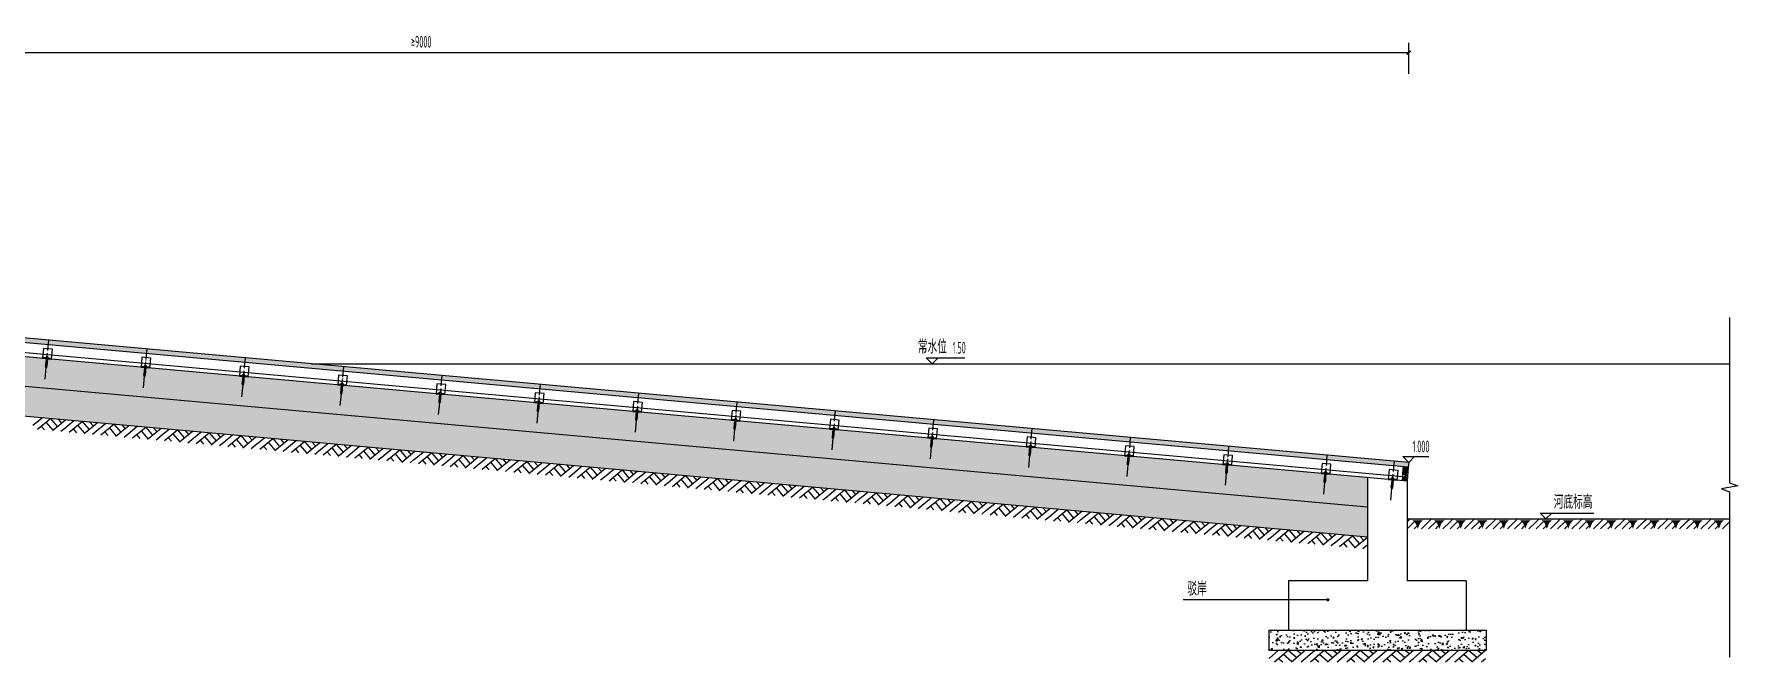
# Model space of a CAD drawing. Extents: x 343752890 to 343964796, y 671960777 to 672058019.
# Drawn here: x 343956169 to 343964796, y 671975999 to 671979179 of the extents above; entities that cross this region are included whole.
import ezdxf

# ---------------------------------------------------------------- set-up
doc = ezdxf.new("R2010")
doc.units = 0
doc.header["$LTSCALE"] = 1000
doc.header["$MEASUREMENT"] = 0
doc.linetypes.add('DASH', pattern=[0.35, 0.25, -0.1])
doc.linetypes.add('DOTE', pattern=[2.42, 2, -0.2, 0.02, -0.2])
for name, color, linetype in [('0-1', 1, 'Continuous'), ('0-5-中线', 5, 'DOTE'), ('0-8', 8, 'Continuous'), ('DIM_ELEV', 3, 'Continuous'), ('DIM_LEAD', 3, 'Continuous'), ('DIM_SYMB', 3, 'Continuous'), ('HJ(XT)-配景(其它)', 8, 'Continuous'), ('PUB_DIM', 3, 'Continuous'), ('PUB_TEXT', 7, 'Continuous')]:
    doc.layers.add(name, color=color, linetype=linetype)
doc.styles.add('_TCH_DIM', font='isocp.shx', dxfattribs={"width": 0.7, "bigfont": '0.shx'})
doc.styles.add('_TCH_DIM_T3', font='isocp.shx', dxfattribs={"width": 0.494118, "bigfont": '0.shx'})
doc.styles.add('dim_font', font='ISOCP', dxfattribs={"width": 0.8, "bigfont": 'HZTXT'})
doc.dimstyles.new('_TCH_ARCH&&20', dxfattribs={"dimtxt": 59.5, "dimasz": 20, "dimexe": 50, "dimexo": 60, "dimgap": 25.25, "dimtad": 1, "dimdec": 0, "dimzin": 0, "dimdsep": 46, "dimtxsty": '_TCH_DIM_T3', "dimblk": 'ARCHTICK', "dimcen": 0.09, "dimclrt": 2, "dimazin": 2, "dimtfac": 1, "dimtdec": 0, "dimtix": 1, "dimtmove": 2, "dimatfit": 3, "dimfxl": 250, "dimtolj": 1, "dimtzin": 0, "dimarcsym": 0})

# ---------------------------------------------------------------- blocks, each defined once
blk = doc.blocks.new('A$C0A9333B6')
at = {"layer": 'HJ(XT)-配景(其它)', "color": 1, "linetype": 'DASH'}
for p, q in [((-4, 3), (-10, 3)), ((-10, 3), (-10, -13)), ((-4, -14), (-4, 5)), ((-4, 5), (-4, -14)), ((-4, 5), (-4, 5)), ((-4, 3), (-4, -13)), ((64, 1), (34, 0)), ((64, 1), (64, -1)), ((34, -2), (-13, -2)), ((-13, -2), (-13, -8)), ((34, -8), (-13, -8)), ((-4, -13), (-10, -13)), ((-4, -14), (-4, -14)), ((34, 0), (2, 0)), ((2, 0), (2, -10)), ((34, -10), (2, -10)), ((73, -1), (34, -2)), ((73, -9), (34, -8)), ((64, -11), (34, -10)), ((64, -9), (64, -11)), ((73, -1), (73, -9))]:
    blk.add_line(p, q, dxfattribs=at)
for points in [[(-12, -2), (-11, -8, 10.803562)], [(-12, -2), (-12, -8, 10.803562)], [(-11, -2), (-10, -6, 10.803562)]]:
    blk.add_lwpolyline(points, format="xyb", dxfattribs=at)
at = {"layer": 'HJ(XT)-配景(其它)', "color": 1, "style": 'dim_font', "width": 0.8, "flags": 9}
for tag in ['YSIZE', 'XSIZE']:
    blk.add_attdef(tag, (-4, -6), '', height=0.5, rotation=270, dxfattribs=at)
blk = doc.blocks.new('A$C0F11501E')
at = {"color": 1}
blk.add_line((-22.5, 5), (22.5, 5), dxfattribs=at)
blk.add_lwpolyline([(22.5, 50), (-22.5, 50), (-22.5, 0), (22.5, 0)], close=True, dxfattribs=at)
at = {"xscale": 0.6400000000000001, "yscale": 0.6400000000000001, "zscale": 0.6400000000000001, "rotation": 270}
blk.add_blockref('A$C0A9333B6', (3.1, 2.4), dxfattribs=at)
blk = doc.blocks.new('_ArchTick')
at = {"color": 0, "linetype": 'ByBlock', "const_width": 0.4}
blk.add_lwpolyline([(-0.5, -0.5), (0.5, 0.5)], dxfattribs=at)
blk = doc.blocks.new('*D46')
at = {"layer": 'Defpoints', "color": 0, "transparency": 16777216}
for p in [(343963129.4, 671979084.5), (343953129.4, 671978916.9), (343963129.4, 671978916.9)]:
    blk.add_point(p, dxfattribs=at)
at = {"layer": 'PUB_DIM', "color": 0, "lineweight": -2, "transparency": 16777216}
for p, q in [((343953129.4, 671978976.9), (343953129.4, 671979134.5)), ((343963129.4, 671978976.9), (343963129.4, 671979134.5)), ((343953129.4, 671979084.5), (343963129.4, 671979084.5))]:
    blk.add_line(p, q, dxfattribs=at)
at = {"layer": 'PUB_DIM', "color": 0, "lineweight": -2, "transparency": 16777216, "xscale": 20, "yscale": 20, "zscale": 20, "rotation": 180}
blk.add_blockref('_ArchTick', (343953129.4, 671979084.5), dxfattribs=at)
at = {"layer": 'PUB_DIM', "color": 0, "lineweight": -2, "transparency": 16777216, "xscale": 20, "yscale": 20, "zscale": 20}
blk.add_blockref('_ArchTick', (343963129.4, 671979084.5), dxfattribs=at)
at = {"layer": 'PUB_DIM', "color": 2, "transparency": 16777216, "insert": (343958129.4, 671979139.5), "char_height": 59.5, "attachment_point": 5, "style": '_TCH_DIM_T3'}
blk.add_mtext('\\A1;≥9000', dxfattribs=at)
blk = doc.blocks.new('$LinePat$素土夯实')
at = {"color": 0}
for p, q in [((0, -210), (210, 0)), ((120, -300), (420, 0)), ((420, 0), (608, -188)), ((495, -300), (795, 0)), ((615, 0), (705, -90)), ((210, -210), (300, -300)), ((315, -105), (502, -293)), ((705, -300), (795, -210))]:
    blk.add_line(p, q, dxfattribs=at)
blk = doc.blocks.new('$LinePat$自然土壤')
at = {"color": 0}
for p, q in [((0, -90), (71, -19)), ((0, -300), (211, -89)), ((210, -300), (286, -224)), ((420, -300), (630, -90))]:
    blk.add_line(p, q, dxfattribs=at)
for points in [[(0, 0), (630, 0), (168, -45), (462, -45)], [(168, -45), (462, -45), (252, -132), (378, -132)], [(252, -132), (378, -132), (315, -300)]]:
    blk.add_solid(points, dxfattribs=at)

msp = doc.modelspace()

# ---------------------------------------------------------------- hatches: boundary and pattern name
h = msp.add_hatch()
h.set_pattern_fill('钢筋混凝土', color=8, scale=15)
h.set_pattern_definition([(45, (343852795.467, 672014796.84), (-26.516504, 26.516504), []), (50, (343852795.47, 672014796.84), (107.58903, -9.41282), [11.25, -123.75]), (355, (343852795.47, 672014796.84), (-20.8127, 112.82882), [9, -99]), (100.4514, (343852804.43, 672014796.06), (86.77641, 103.41593), [9.56103, -105.17132]), (46.1842, (343852795.47, 672014826.84), (160.08616, -24.82785), [16.875, -185.625]), (96.6356, (343852808.8, 672014824.77), (140.1994, 146.11768), [14.34154, -157.75695]), (351.1842, (343852795.47, 672014826.84), (140.1993, 146.1178), [13.5, -148.5]), (21, (343852810.47, 672014819.34), (89.53606, -60.392834), [11.25, -123.75]), (326, (343852810.47, 672014819.34), (36.4973, 108.77251), [9, -99]), (71.4514, (343852817.93, 672014814.31), (126.03339, 48.37957), [9.56103, -105.17132]), (37.5, (343852795.467, 672014796.84), (1.823978, 49.934078), [0, -97.8, 0, -100.5, 0, -99.375]), (7.5, (343852795.467, 672014796.84), (39.46043, 59.161757), [0, -57.3, 0, -95.55, 0, -37.875]), (327.5, (343852762.017, 672014796.84), (80.073365, -3.383231), [0, -37.5, 0, -117, 0, -155.25]), (317.5, (343852747.02, 672014796.84), (87.477925, 15.015747), [0, -48.75, 0, -77.7, 0, -110.25])])
h.paths.add_polyline_path([(343953125.1, 671977814.6), (343953118.4, 671977664.6), (343962920.9, 671976782.4), (343962920.9, 671976933)])
h.paths.add_polyline_path([(343950691, 671977814.6), (343950691, 671977664.6), (343953118.4, 671977664.6), (343953125.1, 671977814.6)])
h = msp.add_hatch()
h.set_pattern_fill('GRAVEL', color=8, scale=15)
h.set_pattern_definition([(228.0128, (343951488.57, 671977705.1675), (-914.400777, -1028.701264), [15.3774, -1522.3725]), (184.9697, (343951478.283, 671977693.7375), (1371.6022188, 114.2991934), [26.3882, -2612.43]), (132.5104, (343951451.994, 671977691.4515), (1142.9991683, -1257.301228), [18.6067, -1842.0615]), (267.2737, (343951407.417, 671977662.8765), (114.2995037, 2285.9992644), [24.0302, -2378.988]), (292.8337, (343951406.274, 671977638.8735), (-571.5016225, 1371.6007799), [23.5635, -2332.791]), (357.2737, (343951415.418, 671977617.1565), (-2285.9992644, 114.2995037), [24.0302, -2378.988]), (37.6942, (343951439.421, 671977616.0135), (-1485.9009388, -1142.998981), [31.7787, -3146.0895]), (72.2553, (343951464.567, 671977635.4445), (800.1016004, 2514.6007293), [30.0024, -2970.2385]), (121.4296, (343951473.711, 671977664.0195), (-914.4002356, 1485.8982522), [24.1116, -2387.0475]), (175.2364, (343951461.138, 671977684.5935), (1257.299012, -114.298927), [27.5271, -1348.8255]), (222.3974, (343951433.706, 671977686.8795), (-1371.6000413, -1257.2983643), [35.5985, -3524.256]), (138.8141, (343951520.574, 671977661.733), (-800.09949, 685.798945), [12.1502, -1202.877]), (171.4692, (343951511.43, 671977669.7345), (1485.8977318, -228.600576), [23.1157, -2288.457]), (225, (343951488.57, 671977673.16), (-2e-14, -114.2999), [16.1644, -145.48]), (203.1986, (343951480.569, 671977686.88), (571.501927, 228.601002), [8.7048, -861.777]), (291.8014, (343951472.568, 671977683.45), (-114.30008, 342.90022), [12.3105, -603.216]), (30.9638, (343951477.14, 671977672.02), (342.899638, 228.600178), [19.9944, -646.4835]), (161.5651, (343951494.285, 671977682.307), (228.6001, -114.29983), [14.4579, -346.9905]), (16.3895, (343951406.274, 671977683.4505), (1143.0006306, 342.8992867), [20.254, -2005.146]), (70.3462, (343951425.705, 671977689.1655), (-457.198726, -1257.298222), [16.992, -1682.199]), (293.1986, (343951494.285, 671977705.167), (-228.601002, 571.501927), [17.4096, -853.074]), (343.6105, (343951501.143, 671977689.1655), (-1143.0006306, 342.8992867), [20.254, -2005.146]), (339.444, (343951406.274, 671977612.584), (-571.50071, 228.599723), [19.5316, -957.0465]), (294.7751, (343951424.562, 671977605.7265), (-571.498668, 1257.299416), [16.3652, -1620.162]), (66.8014, (343951495.428, 671977590.867), (228.601002, 571.501927), [17.4096, -853.074]), (17.354, (343951502.286, 671977606.8695), (-1485.90008, -457.1993104), [19.1602, -1896.858]), (69.444, (343951439.421, 671977590.867), (-228.599723, -571.50071), [9.7658, -966.816]), (101.3099, (343951488.57, 671977590.867), (-114.299436, 457.198536), [5.8282, -576.99]), (165.9638, (343951487.427, 671977596.582), (342.90024, -114.2998), [23.5635, -447.7072]), (186.009, (343951464.567, 671977602.2975), (1142.9983145, 114.299733), [21.837, -2161.863]), (303.6901, (343951477.14, 671977661.733), (-114.30004, 228.59978), [16.4846, -395.6301]), (353.1572, (343951486.284, 671977648.0175), (1943.1008035, -228.6010238), [28.7801, -2849.22]), (60.9454, (343951514.859, 671977644.588), (-457.198936, -800.098092), [11.7679, -1165.023]), (90, (343951520.57, 671977654.88), (-114.3, 114.3), [6.858, -107.442]), (120.2564, (343951462.281, 671977605.7265), (457.199031, -800.0995965), [15.879, -1572.0255]), (48.0128, (343951454.28, 671977619.4425), (914.400777, 1028.701264), [30.7549, -1506.996]), (0, (343951474.85, 671977642.3), (114.3, 114.3), [29.718, -84.582]), (325.3048, (343951504.572, 671977642.3025), (-1142.9980196, 800.100076), [18.07245, -1789.1685]), (254.0546, (343951519.431, 671977632.015), (-114.300292, -457.20109), [16.6423, -815.4765]), (207.646, (343951514.859, 671977616.0135), (-2171.6992372, -1143.0007189), [27.0965, -2682.5625]), (175.4261, (343951490.856, 671977603.4405), (-1485.9003422, 114.299447), [28.6663, -2837.961]), (175.4261, (343951490.856, 671977603.4405), (-1485.9003422, 114.299447), [28.6663, -2837.961])])
h.paths.add_polyline_path([(343953118.4, 671977664.6), (343953111.6, 671977514.6), (343962920.9, 671976632.4), (343962920.9, 671976782.4)])
h.paths.add_polyline_path([(343950691, 671977664.6), (343950691, 671977514.6), (343953111.6, 671977514.6), (343953118.4, 671977664.6)])
h = msp.add_hatch()
h.set_pattern_fill('混凝土', color=8, scale=10)
h.set_pattern_definition([(50, (343961510.31, 671977912.055), (71.726, -6.2752), [7.5, -82.5]), (355, (343961510.31, 671977912.055), (-13.8751, 75.2192), [6, -66]), (100.4514, (343961516.285, 671977911.53), (57.851, 68.944), [6.374, -70.1142]), (46.1842, (343961510.31, 671977932.055), (106.724, -16.552), [11.25, -123.75]), (96.6356, (343961519.2, 671977930.68), (93.4663, 97.4118), [9.561, -105.1713]), (351.184, (343961510.31, 671977932.06), (93.466, 97.412), [9, -99]), (21, (343961520.31, 671977927.055), (59.6907, -40.2619), [7.5, -82.5]), (326, (343961520.31, 671977927.055), (24.3315, 72.515), [6, -66]), (71.4514, (343961525.28, 671977923.7), (84.0223, 32.253), [6.374, -70.1142]), (37.5, (343961510.308, 671977912.055), (1.21599, 33.28939), [0, -65.2, 0, -67, 0, -66.25]), (7.5, (343961510.308, 671977912.055), (26.30695, 39.44117), [0, -38.2, 0, -63.7, 0, -25.25]), (327.5, (343961488.008, 671977912.055), (53.38224, -2.2555), [0, -25, 0, -78, 0, -103.5]), (317.5, (343961478.01, 671977912.055), (58.3186, 10.0105), [0, -32.5, 0, -51.8, 0, -73.5])])
h.paths.add_polyline_path([(343963520.9, 671976159.4), (343962420.9, 671976159.4), (343962420.9, 671976059.4), (343963520.9, 671976059.4)])
at = {"layer": '0-8'}
h = msp.add_hatch(dxfattribs=at)
h.set_pattern_fill('木纹02', color=256, scale=15)
h.set_pattern_definition([(0, (343979375.14, 671966438.146), (0, 60), [12, -18, 6, -24]), (0, (343979417.14, 671966439.646), (0, 60), [12, -48]), (0, (343979411.14, 671966442.646), (0, 60), [6, -54]), (0, (343979378.14, 671966444.146), (0, 60), [3, -42, 3, -12]), (0, (343979399.14, 671966447.146), (0, 60), [12, -18, 3, -27]), (0, (343979384.14, 671966448.646), (0, 60), [9, -51]), (0, (343979399.14, 671966450.146), (0, 60), [18, -42]), (0, (343979381.14, 671966451.646), (0, 60), [12, -48]), (0, (343979405.14, 671966453.146), (0, 60), [30, -30]), (0, (343979387.14, 671966456.146), (0, 60), [6, -18, 12, -24]), (0, (343979429.14, 671966457.646), (0, 60), [12, -48]), (0, (343979417.14, 671966459.146), (0, 60), [6, -54]), (0, (343979405.14, 671966460.646), (0, 60), [6, -54]), (0, (343979375.14, 671966462.146), (0, 60), [12, -48]), (0, (343979405.14, 671966463.646), (0, 60), [12, -48]), (0, (343979405.14, 671966466.646), (0, 60), [12, -12, 12, -24]), (0, (343979393.14, 671966469.646), (0, 60), [6, -30, 12, -12]), (0, (343979405.14, 671966471.146), (0, 60), [18, -42]), (0, (343979405.14, 671966474.146), (0, 60), [12, -48]), (0, (343979381.14, 671966475.646), (0, 60), [18, -24, 6, -12]), (0, (343979381.14, 671966478.646), (0, 60), [30, -30]), (0, (343979417.14, 671966480.146), (0, 60), [6, -54]), (0, (343979399.14, 671966481.646), (0, 60), [12, -48]), (0, (343979387.14, 671966483.146), (0, 60), [6, -24, 6, -24]), (0, (343979381.14, 671966484.646), (0, 60), [6, -18, 12, -24]), (0, (343979393.14, 671966486.146), (0, 60), [6, -30, 6, -18]), (0, (343979405.14, 671966487.646), (0, 60), [18, -42]), (0, (343979381.14, 671966490.646), (0, 60), [12, -48]), (0, (343979411.14, 671966492.146), (0, 60), [6, -54]), (0, (343979423.14, 671966493.646), (0, 60), [6, -54]), (14.036243, (343979417.14, 671966442.646), (60, -2e-09), [6.18, -241.20633]), (14.036243, (343979423.14, 671966456.146), (60, -2e-09), [6.18, -241.20633]), (14.036243, (343979417.14, 671966492.146), (60, -2e-09), [6.18, -241.20633]), (14.036243, (343979399.14, 671966469.646), (60, -2e-09), [6.18, -241.20633]), (14.036243, (343979411.14, 671966478.646), (60, -2e-09), [6.18, -241.20633]), (14.036243, (343979417.14, 671966474.146), (60, -2e-09), [6.18, -241.20633]), (14.036243, (343979387.14, 671966484.646), (60, -2e-09), [6.18, -241.20633]), (14.036243, (343979411.14, 671966481.646), (60, -2e-09), [6.18, -241.20633]), (14.036243, (343979423.14, 671966459.146), (60, -2e-09), [12.36, -235.02633]), (14.036243, (343979417.14, 671966463.646), (60, -2e-09), [12.36, -235.02633]), (14.036243, (343979417.14, 671966466.646), (60, -2e-09), [12.36, -235.02633]), (165.963757, (343979399.14, 671966447.146), (-60, -2e-09), [6.18, -12.36, 6.18, -222.66633]), (165.963757, (343979387.14, 671966456.146), (-60, -2e-09), [6.18, -241.20633]), (165.963757, (343979387.14, 671966483.146), (-60, -2e-09), [12.36, -235.02633]), (194.036243, (343979417.14, 671966439.646), (-60, 2e-09), [6.18, -241.20633]), (345.963757, (343979429.14, 671966439.646), (60, 2e-09), [6.18, -241.20633]), (345.963757, (343979411.14, 671966460.646), (60, 2e-09), [6.18, -241.20633]), (345.963757, (343979423.14, 671966471.146), (60, 2e-09), [6.18, -241.20633]), (345.963757, (343979399.14, 671966475.646), (60, 2e-09), [6.18, -241.20633]), (345.963757, (343979393.14, 671966483.146), (60, 2e-09), [6.18, -241.20633]), (345.963757, (343979399.14, 671966486.146), (60, 2e-09), [6.18, -241.20633]), (345.963757, (343979399.14, 671966475.646), (60, 2e-09), [6.18, -241.20633]), (345.963757, (343979417.14, 671966484.646), (60, 2e-09), [24.72, -222.66633]), (345.963757, (343979381.14, 671966444.146), (60, 2e-09), [24.72, -222.66633]), (345.963757, (343979387.14, 671966448.646), (60, 2e-09), [24.72, -222.66633]), (345.963757, (343979393.14, 671966451.646), (60, 2e-09), [6.18, -12.36, 12.36, -216.48633]), (345.963757, (343979393.14, 671966456.146), (60, 2e-09), [12.36, -12.36, 12.36, -210.30633]), (345.963757, (343979387.14, 671966462.146), (60, 2e-09), [24.72, -222.66633]), (345.963757, (343979381.14, 671966466.646), (60, 2e-09), [24.72, -222.66633]), (345.963757, (343979381.14, 671966469.646), (60, 2e-09), [24.72, -222.66633]), (345.963757, (343979423.14, 671966487.646), (60, 2e-09), [6.18, -241.20633]), (345.96377, (343979429.14, 671966493.646), (60, 1.15e-05), [12.36, -235.02633]), (345.96377, (343979393.14, 671966490.646), (60, 1.15e-05), [12.36, -235.02633]), (345.96376, (343979387.14, 671966438.146), (60, 1e-06), [24.72, -222.66633]), (345.96376, (343979423.14, 671966480.146), (60, 1e-06), [18.54, -228.84633]), (345.96376, (343979429.14, 671966475.646), (60, 1e-06), [37.08, -210.30633])])
h.paths.add_polyline_path([(343953129.4, 671977909.6), (343953128.3, 671977884.6), (343963127.1, 671976984.7), (343963129.4, 671977009.6)])
h.paths.add_polyline_path([(343950691, 671977909.6), (343950691, 671977884.6), (343953128.3, 671977884.6), (343953129.4, 671977909.6)])
h = msp.add_hatch(dxfattribs=at)
h.set_pattern_fill('木纹02', color=256, scale=15, angle=90)
h.set_pattern_definition([(90, (343963111.055, 671976943.5), (-60, 4e-15), [12, -18, 6, -24]), (90, (343963109.555, 671976985.5), (-60, 4e-15), [12, -48]), (90, (343963106.555, 671976979.5), (-60, 4e-15), [6, -54]), (90, (343963105.055, 671976946.5), (-60, 4e-15), [3, -42, 3, -12]), (90, (343963102.055, 671976967.5), (-60, 4e-15), [12, -18, 3, -27]), (90, (343963100.555, 671976952.5), (-60, 4e-15), [9, -51]), (90, (343963099.055, 671976967.5), (-60, 4e-15), [18, -42]), (90, (343963097.555, 671976949.5), (-60, 4e-15), [12, -48]), (90, (343963096.055, 671976973.5), (-60, 4e-15), [30, -30]), (90, (343963093.055, 671976955.5), (-60, 4e-15), [6, -18, 12, -24]), (90, (343963091.555, 671976997.5), (-60, 4e-15), [12, -48]), (90, (343963090.055, 671976985.5), (-60, 4e-15), [6, -54]), (90, (343963088.555, 671976973.5), (-60, 4e-15), [6, -54]), (90, (343963087.055, 671976943.5), (-60, 4e-15), [12, -48]), (90, (343963085.555, 671976973.5), (-60, 4e-15), [12, -48]), (90, (343963082.555, 671976973.5), (-60, 4e-15), [12, -12, 12, -24]), (90, (343963079.555, 671976961.5), (-60, 4e-15), [6, -30, 12, -12]), (90, (343963078.055, 671976973.5), (-60, 4e-15), [18, -42]), (90, (343963075.055, 671976973.5), (-60, 4e-15), [12, -48]), (90, (343963073.555, 671976949.5), (-60, 4e-15), [18, -24, 6, -12]), (90, (343963070.555, 671976949.5), (-60, 4e-15), [30, -30]), (90, (343963069.055, 671976985.5), (-60, 4e-15), [6, -54]), (90, (343963067.555, 671976967.5), (-60, 4e-15), [12, -48]), (90, (343963066.055, 671976955.5), (-60, 4e-15), [6, -24, 6, -24]), (90, (343963064.555, 671976949.5), (-60, 4e-15), [6, -18, 12, -24]), (90, (343963063.055, 671976961.5), (-60, 4e-15), [6, -30, 6, -18]), (90, (343963061.555, 671976973.5), (-60, 4e-15), [18, -42]), (90, (343963058.555, 671976949.5), (-60, 4e-15), [12, -48]), (90, (343963057.055, 671976979.5), (-60, 4e-15), [6, -54]), (90, (343963055.555, 671976991.5), (-60, 4e-15), [6, -54]), (104.036, (343963106.555, 671976985.5), (2e-09, 60), [6.18, -241.206]), (104.036, (343963093.055, 671976991.5), (2e-09, 60), [6.18, -241.206]), (104.036, (343963057.055, 671976985.5), (2e-09, 60), [6.18, -241.206]), (104.036, (343963079.555, 671976967.5), (2e-09, 60), [6.18, -241.206]), (104.036, (343963070.555, 671976979.5), (2e-09, 60), [6.18, -241.206]), (104.036, (343963075.055, 671976985.5), (2e-09, 60), [6.18, -241.206]), (104.036, (343963064.555, 671976955.5), (2e-09, 60), [6.18, -241.206]), (104.036, (343963067.555, 671976979.5), (2e-09, 60), [6.18, -241.206]), (104.036, (343963090.055, 671976991.5), (2e-09, 60), [12.36, -235.026]), (104.036, (343963085.555, 671976985.5), (2e-09, 60), [12.36, -235.026]), (104.036, (343963082.555, 671976985.5), (2e-09, 60), [12.36, -235.026]), (255.964, (343963102.055, 671976967.5), (2e-09, -60), [6.18, -12.36, 6.18, -222.6663]), (255.964, (343963093.055, 671976955.5), (2e-09, -60), [6.18, -241.206]), (255.964, (343963066.055, 671976955.5), (2e-09, -60), [12.36, -235.026]), (284.036, (343963109.555, 671976985.5), (-2e-09, -60), [6.18, -241.206]), (75.964, (343963109.555, 671976997.5), (-2e-09, 60), [6.18, -241.206]), (75.964, (343963088.555, 671976979.5), (-2e-09, 60), [6.18, -241.206]), (75.964, (343963078.055, 671976991.5), (-2e-09, 60), [6.18, -241.206]), (75.964, (343963073.555, 671976967.5), (-2e-09, 60), [6.18, -241.206]), (75.964, (343963066.055, 671976961.5), (-2e-09, 60), [6.18, -241.206]), (75.964, (343963063.055, 671976967.5), (-2e-09, 60), [6.18, -241.206]), (75.964, (343963073.555, 671976967.5), (-2e-09, 60), [6.18, -241.206]), (75.964, (343963064.555, 671976985.5), (-2e-09, 60), [24.72, -222.666]), (75.964, (343963105.055, 671976949.5), (-2e-09, 60), [24.72, -222.666]), (75.964, (343963100.555, 671976955.5), (-2e-09, 60), [24.72, -222.666]), (75.964, (343963097.555, 671976961.5), (-2e-09, 60), [6.18, -12.36, 12.36, -216.4863]), (75.964, (343963093.055, 671976961.5), (-2e-09, 60), [12.36, -12.36, 12.36, -210.3063]), (75.964, (343963087.055, 671976955.5), (-2e-09, 60), [24.72, -222.666]), (75.964, (343963082.555, 671976949.5), (-2e-09, 60), [24.72, -222.666]), (75.964, (343963079.555, 671976949.5), (-2e-09, 60), [24.72, -222.666]), (75.964, (343963061.555, 671976991.5), (-2e-09, 60), [6.18, -241.206]), (75.964, (343963055.555, 671976997.5), (-1e-05, 60), [12.36, -235.026]), (75.964, (343963058.555, 671976961.5), (-1e-05, 60), [12.36, -235.026]), (75.964, (343963111.055, 671976955.5), (-1e-06, 60), [24.72, -222.666]), (75.964, (343963069.055, 671976991.5), (-1e-06, 60), [18.54, -228.846]), (75.964, (343963073.555, 671976997.5), (-1e-06, 60), [37.08, -210.306])])
h.paths.add_polyline_path([(343963096, 671976917.2), (343963120.9, 671976915), (343963127.1, 671976984.7), (343963102.2, 671976987)])

# ---------------------------------------------------------------- linework, layer by layer
at = {"color": 4}
msp.add_line((343963120.9, 671976915), (343963120.9, 671976409.4), dxfattribs=at)
for points in [[(343963129.4, 671977009.6), (343953129.4, 671977909.6), (343950691, 671977909.6)], [(343963127.1, 671976984.7), (343953128.3, 671977884.6), (343950691, 671977884.6)], [(343963120.9, 671976915), (343953125.1, 671977814.6), (343950691, 671977814.6)], [(343962920.9, 671976782.4), (343953118.4, 671977664.6), (343950691, 671977664.6)], [(343962920.9, 671976631.8), (343953111.6, 671977514.6), (343950691, 671977514.6)], [(343963102.2, 671976987), (343963096, 671976917.2)], [(343963127.1, 671976984.7), (343963120.9, 671976915)], [(343963129.4, 671977009.6), (343963127.1, 671976984.7)], [(343962920.9, 671976933), (343962920.9, 671976409.4)], [(343962920.9, 671976409.4), (343962520.9, 671976409.4)], [(343962520.9, 671976409.4), (343962520.9, 671976159.4)], [(343963420.9, 671976409.4), (343963120.9, 671976409.4)], [(343963420.9, 671976409.4), (343963420.9, 671976159.4)], [(343962420.9, 671976159.4), (343963520.9, 671976159.4)], [(343962420.9, 671976159.4), (343962420.9, 671976059.4), (343963520.9, 671976059.4)], [(343963520.9, 671976159.4), (343963520.9, 671976059.4)]]:
    msp.add_lwpolyline(points, dxfattribs=at)
at = {"color": 6}
msp.add_lwpolyline([(343963097.8, 671976937.2), (343953126, 671977834.6), (343950691, 671977834.6)], dxfattribs=at)
at = {"color": 5}
msp.add_lwpolyline([(343957573.8, 671977509.6), (343964754.5, 671977509.6)], dxfattribs=at)
msp.add_lwpolyline([(343963120.9, 671976723.3), (343964754.5, 671976723.3)])
at = {"layer": '0-5-中线', "ltscale": 0.03}
for p, q in [((343956225.8, 671977431.5), (343956243.5, 671977629.2)), ((343956723.7, 671977386.7), (343956741.5, 671977584.3)), ((343957221.7, 671977341.9), (343957239.5, 671977539.5)), ((343957719.7, 671977297.1), (343957737.5, 671977494.7)), ((343958217.7, 671977252.3), (343958235.5, 671977449.9)), ((343958715.7, 671977207.5), (343958733.5, 671977405.1)), ((343959213.7, 671977162.6), (343959231.5, 671977360.2)), ((343959711.7, 671977117.8), (343959729.5, 671977315.4)), ((343960209.7, 671977073), (343960227.4, 671977270.6)), ((343960707.6, 671977028.2), (343960725.4, 671977225.8)), ((343961205.6, 671976983.4), (343961223.4, 671977181)), ((343961703.6, 671976938.5), (343961721.4, 671977136.1)), ((343962201.6, 671976893.7), (343962219.4, 671977091.3)), ((343962699.6, 671976848.9), (343962717.4, 671977046.5)), ((343963039.4, 671976818.3), (343963057.2, 671977015.9))]:
    msp.add_line(p, q, dxfattribs=at)
at = {"layer": 'DIM_ELEV'}
for p, q in [((343960716.5, 671977509.6), (343960686.5, 671977539.6)), ((343960686.5, 671977539.6), (343960882.5, 671977539.6)), ((343960716.5, 671977509.6), (343960746.5, 671977539.6)), ((343963129.4, 671977009.6), (343963099.4, 671977039.6)), ((343963099.4, 671977039.6), (343963231.7, 671977039.6)), ((343963129.4, 671977009.6), (343963159.4, 671977039.6)), ((343963824.6, 671976723.3), (343963794.6, 671976753.3)), ((343963794.6, 671976753.3), (343964067.5, 671976753.3)), ((343963824.6, 671976723.3), (343963854.6, 671976753.3))]:
    msp.add_line(p, q, dxfattribs=at)
at = {"layer": 'DIM_LEAD'}
for p, q in [((343962407, 671976313.9), (343961988.2, 671976313.9)), ((343962720.5, 671976313.9), (343962407, 671976313.9))]:
    msp.add_line(p, q, dxfattribs=at)
at = {"layer": 'DIM_LEAD', "const_width": 8}
msp.add_lwpolyline([(343962724.5, 671976313.9, 1), (343962716.5, 671976313.9, 1)], format="xyb", close=True, dxfattribs=at)
at = {"layer": 'DIM_SYMB'}
msp.add_lwpolyline([(343964754.5, 671977743.8), (343964754.5, 671976905.7), (343964796.5, 671976890.5), (343964712.5, 671976875.6), (343964754.5, 671976860.7), (343964754.5, 671976022.7)], dxfattribs=at)

# ---------------------------------------------------------------- block references
at = {"color": 8, "xscale": 0.2030904382236371, "yscale": 0.2, "zscale": 0.2, "rotation": 354.8572354422021}
for p in [(343956167, 671977239.6), (343956327.8, 671977225.2), (343956488.6, 671977210.7), (343956649.4, 671977196.2), (343956810.2, 671977181.8), (343956971, 671977167.3), (343957131.8, 671977152.8), (343957292.6, 671977138.3), (343957453.4, 671977123.9), (343957614.2, 671977109.4), (343957775, 671977094.9), (343957935.8, 671977080.4), (343958096.7, 671977066), (343958257.5, 671977051.5), (343958418.3, 671977037), (343958579.1, 671977022.6), (343958739.9, 671977008.1), (343958900.7, 671976993.6), (343959061.5, 671976979.1), (343959222.3, 671976964.7), (343959383.1, 671976950.2), (343959543.9, 671976935.7), (343959704.7, 671976921.2), (343959865.5, 671976906.8), (343960026.3, 671976892.3), (343960187.1, 671976877.8), (343960348, 671976863.4), (343960508.8, 671976848.9), (343960669.6, 671976834.4), (343960830.4, 671976819.9), (343960991.2, 671976805.5), (343961152, 671976791), (343961312.8, 671976776.5), (343961473.6, 671976762), (343961634.4, 671976747.6), (343961795.2, 671976733.1), (343961956, 671976718.6), (343962116.8, 671976704.2), (343962277.6, 671976689.7), (343962438.4, 671976675.2), (343962599.2, 671976660.7), (343962760.1, 671976646.3)]:
    msp.add_blockref('$LinePat$素土夯实', p, dxfattribs=at)
at = {"color": 8}
for name, p, xscale, yscale, zscale in [('$LinePat$自然土壤', (343963120.9, 671976723.3), 0.172868944318326, 0.1666666666666667, 0.1666666666666667), ('$LinePat$自然土壤', (343963229.8, 671976723.3), 0.172868944318326, 0.1666666666666667, 0.1666666666666667), ('$LinePat$自然土壤', (343963338.7, 671976723.3), 0.172868944318326, 0.1666666666666667, 0.1666666666666667), ('$LinePat$自然土壤', (343963447.6, 671976723.3), 0.172868944318326, 0.1666666666666667, 0.1666666666666667), ('$LinePat$自然土壤', (343963556.5, 671976723.3), 0.172868944318326, 0.1666666666666667, 0.1666666666666667), ('$LinePat$自然土壤', (343963665.4, 671976723.3), 0.172868944318326, 0.1666666666666667, 0.1666666666666667), ('$LinePat$自然土壤', (343963774.3, 671976723.3), 0.172868944318326, 0.1666666666666667, 0.1666666666666667), ('$LinePat$自然土壤', (343963883.2, 671976723.3), 0.172868944318326, 0.1666666666666667, 0.1666666666666667), ('$LinePat$自然土壤', (343963992.1, 671976723.3), 0.172868944318326, 0.1666666666666667, 0.1666666666666667), ('$LinePat$自然土壤', (343964101, 671976723.3), 0.172868944318326, 0.1666666666666667, 0.1666666666666667), ('$LinePat$自然土壤', (343964209.9, 671976723.3), 0.172868944318326, 0.1666666666666667, 0.1666666666666667), ('$LinePat$自然土壤', (343964318.8, 671976723.3), 0.172868944318326, 0.1666666666666667, 0.1666666666666667), ('$LinePat$自然土壤', (343964427.8, 671976723.3), 0.172868944318326, 0.1666666666666667, 0.1666666666666667), ('$LinePat$自然土壤', (343964536.7, 671976723.3), 0.172868944318326, 0.1666666666666667, 0.1666666666666667), ('$LinePat$自然土壤', (343964645.6, 671976723.3), 0.172868944318326, 0.1666666666666667, 0.1666666666666667), ('$LinePat$素土夯实', (343962422.5, 671976059.4), 0.2297663817863157, 0.2, 0.2), ('$LinePat$素土夯实', (343962605.2, 671976059.4), 0.2297663817863157, 0.2, 0.2), ('$LinePat$素土夯实', (343962787.8, 671976059.4), 0.2297663817863157, 0.2, 0.2), ('$LinePat$素土夯实', (343962970.5, 671976059.4), 0.2297663817863157, 0.2, 0.2), ('$LinePat$素土夯实', (343963153.1, 671976059.4), 0.2297663817863157, 0.2, 0.2), ('$LinePat$素土夯实', (343963335.8, 671976059.4), 0.2297663817863157, 0.2, 0.2)]:
    msp.add_blockref(name, p, dxfattribs=dict(at, xscale=xscale, yscale=yscale, zscale=zscale))
at = {"layer": '0-1', "rotation": 354.8572354860917}
for p in [(343956235, 671977534.7), (343956733, 671977489.9), (343957231, 671977445.1), (343957729, 671977400.3), (343958227, 671977355.5), (343958725, 671977310.6), (343959223, 671977265.8), (343959721, 671977221), (343960218.9, 671977176.2), (343960716.9, 671977131.4), (343961214.9, 671977086.5), (343961712.9, 671977041.7), (343962210.9, 671976996.9), (343962708.9, 671976952.1), (343963048.7, 671976921.5)]:
    msp.add_blockref('A$C0F11501E', p, dxfattribs=at)

# ---------------------------------------------------------------- texts
at = {"layer": 'PUB_TEXT', "color": 7, "style": '_TCH_DIM'}
for s, height, width, p in [('常水位', 70, 0.7, (343960644.2, 671977560.6)), ('1.50', 59.5, 0.494118, (343960820.6, 671977560.6)), ('1.000', 59.5, 0.494118, (343963149.3, 671977060.6)), ('驳岸', 70, 0.7, (343962009.2, 671976334.9))]:
    msp.add_text(s, height=height, dxfattribs=dict(at, width=width)).set_placement(p)
at = {"layer": 'PUB_TEXT', "color": 2, "style": '_TCH_DIM', "width": 0.7}
msp.add_text('河底标高', height=70, dxfattribs=at).set_placement((343963863.9, 671976774.3))

# ---------------------------------------------------------------- dimensions: what is measured, and where the dimension line sits
at = {"layer": 'PUB_DIM'}
dim = msp.add_aligned_dim(p1=(343953129.4, 671978916.9), p2=(343963129.4, 671978916.9), distance=167.6, text='≥9000', dimstyle='_TCH_ARCH&&20', dxfattribs=at)
dim.commit()
dim.dimension.update_dxf_attribs({"geometry": '*D46', "text_midpoint": (343958129.4, 671979139.5)})

doc.saveas('drawing.dxf')
